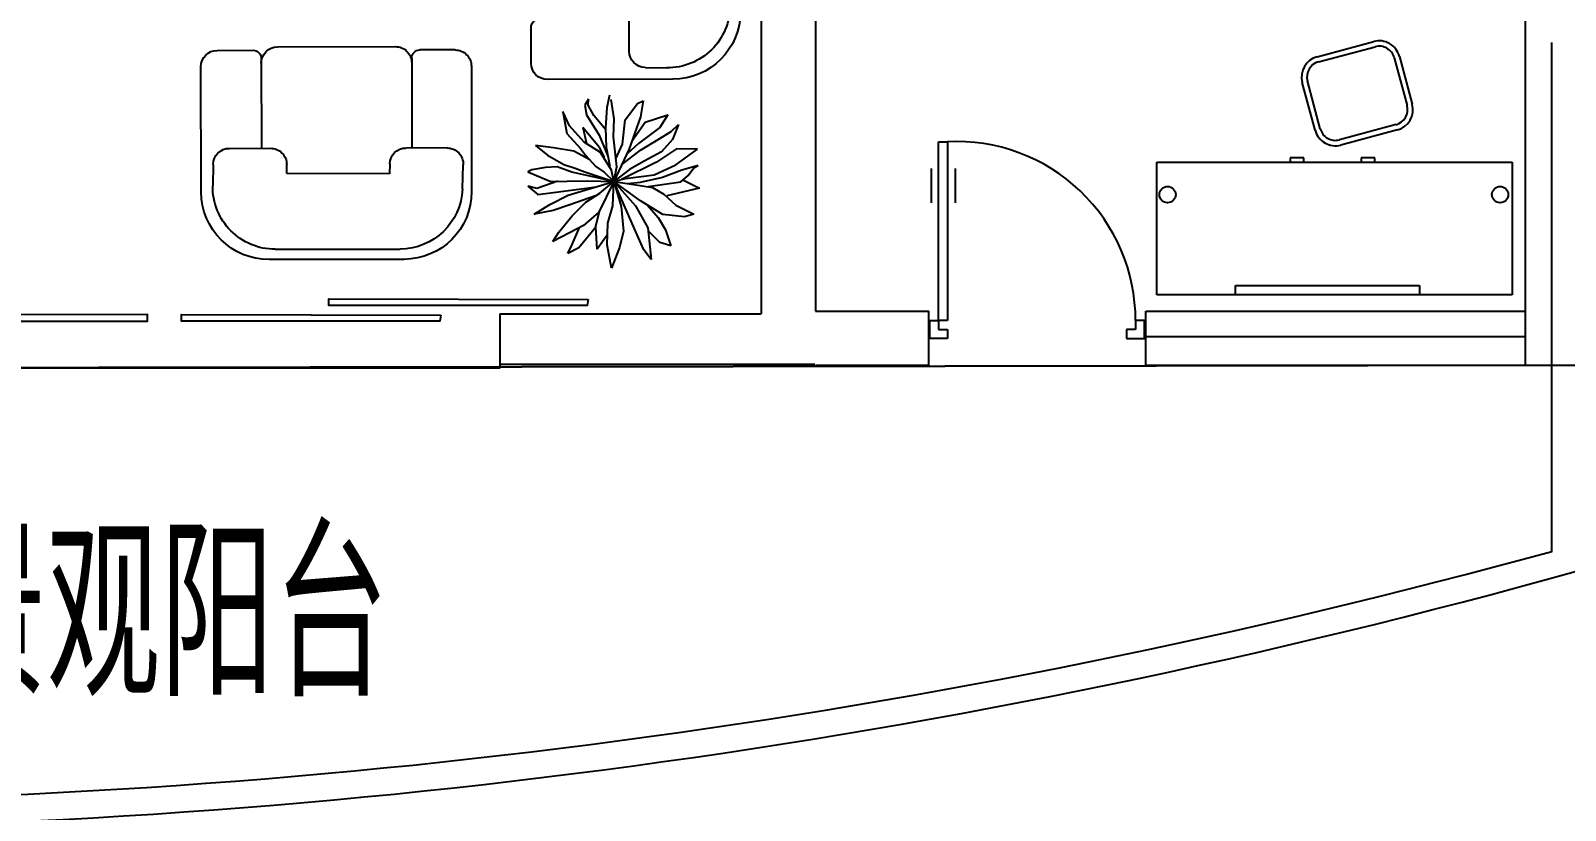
# Model space of a CAD drawing. Header units: millimetres. Extents: x 1143 to 39838, y 578 to 35727.
# Drawn here: x 21384 to 27039, y 4608 to 7483 of the extents above; entities that cross this region are included whole.
import ezdxf

# ---------------------------------------------------------------- set-up
doc = ezdxf.new("R2010")
doc.units = ezdxf.units.MM
for name, color, linetype in [('3', 7, 'Continuous'), ('JJ', 8, 'Continuous'), ('PUB_WINDW', 7, 'Continuous'), ('T', 7, 'Continuous'), ('WALL', 255, 'Continuous'), ('WINDOW', 2, 'Continuous')]:
    doc.layers.add(name, color=color, linetype=linetype)
doc.styles.add('DIM_FONT', font='SIMPLEX', dxfattribs={"width": 0.8})
doc.styles.add('HZ', font='txt', dxfattribs={"width": 0.7, "height": 5, "bigfont": 'hztxt'})
doc.styles.get("Standard").update_dxf_attribs({"font": 'arial.ttf'})

# ---------------------------------------------------------------- blocks, each defined once
blk = doc.blocks.new('M_A14NPV')
for points in [[(0.6323, 0.2261), (0.6292, 0.2078), (-0.1643, 0.2078), (-0.1643, 0.2286)], [(0.1799, 0.1784), (0.1767, 0.1601), (-0.6168, 0.1601), (-0.6167, 0.1808)]]:
    blk.add_lwpolyline(points, close=True)
blk = doc.blocks.new('SSS')
at = {"layer": 'JJ', "linetype": 'Continuous'}
for p, q in [((207.9, 525.9), (-254, 525.9)), ((-314, 465.9), (-314, 333.7)), ((106.3, 481.9), (185.9, 483.3)), ((47.3, 421.9), (47.3, 270.6)), ((-284, 303.7), (47.6, 303.7)), ((-326.7, 243.7), (-326.7, -190.7)), ((419.8, 253.3), (419.8, -206.6)), ((457.9, -220.7), (457.9, 275.9)), ((140.7, 210.6), (107.3, 210.6)), ((142.8, -168.1), (140.7, 210.6)), ((106, -168.9), (142.8, -168.1)), ((-314, -410.7), (-314, -280.7)), ((-284, -250.7), (45.5, -250.7)), ((47.3, -380.4), (47.3, -228.9)), ((198.5, -436.5), (109.6, -439.8)), ((-254, -470.7), (207.9, -470.7))]:
    blk.add_line(p, q, dxfattribs=at)
for centre, radius, start, end in [((-254, 465.9), 60, 90, 180), ((207.9, 275.9), 250, 360, 90), ((107.3, 421.9), 60, 90.9883, 180), ((189.8, 253.3), 230, 360, 90.9883), ((-266.7, 243.7), 60, 90, 180), ((-284, 333.7), 30, 180, 270), ((107.3, 270.6), 60, 180, 270), ((107.3, -228.9), 60, 91.246, 180), ((-266.7, -190.7), 60, 180, 270), ((189.8, -206.6), 230, 272.1622, 360), ((207.9, -220.7), 250, 270, 360), ((-284, -280.7), 30, 90, 180), ((107.3, -379.9), 60, 180.5023, 272.1622), ((-254, -410.7), 60, 180, 270)]:
    blk.add_arc(centre, radius, start, end, dxfattribs=at)
blk = doc.blocks.new('M_F3')
for p, q in [((-137.5, 462.8), (-172.5, 477.4)), ((-172.5, 477.4), (-155, 383.6)), ((-65.4, 366.9), (-137.5, 462.8)), ((-1.2, 371), (16.4, 485.8)), ((26.1, 510.9), (41.7, 437.8)), ((117.6, 391.9), (150.7, 452.4)), ((150.7, 452.4), (148.8, 487.9)), ((148.8, 487.9), (172.1, 452.4)), ((172.1, 452.4), (160.5, 396.1)), ((-184.2, 352.3), (-316.6, 396.1)), ((-316.6, 396.1), (-269.9, 321)), ((-155, 383.6), (-88.8, 195.8)), ((-49.8, 222.9), (-65.4, 366.9)), ((2.7, 266.8), (-1.2, 371)), ((41.7, 437.8), (49.5, 318.9)), ((49.1, 308.6), (117.6, 391.9)), ((160.5, 396.1), (86.5, 275.1)), ((261.7, 331.4), (300.7, 414.9)), ((300.7, 414.9), (277.3, 285.5)), ((-378.9, 337.7), (-343.8, 250)), ((-336.1, 298), (-378.9, 337.7)), ((-260.1, 250), (-336.1, 298)), ((-269.9, 321), (-143.3, 227.1)), ((-104.9, 241.5), (-184.2, 352.3)), ((86.5, 275.1), (35.1, 152.8)), ((49.5, 318.9), (45.6, 206.2)), ((87.1, 205.3), (183.8, 321)), ((183.8, 321), (160.5, 227.1)), ((176, 235.4), (261.7, 331.4)), ((277.3, 285.5), (197.4, 197.9)), ((-489.9, 193.7), (-367.2, 195.8)), ((-363.3, 101.9), (-489.9, 193.7)), ((-367.2, 195.8), (-250.4, 116.5)), ((-343.8, 250), (-279.6, 177)), ((-156.9, 187.5), (-260.1, 250)), ((-45.1, 101.6), (-156.9, 187.5)), ((-143.3, 227.1), (-77.1, 166.6)), ((-88.8, 195.8), (0.6, 2.9)), ((-11.5, 137.3), (-49.8, 222.9)), ((-16.7, 89.4), (2.7, 266.8)), ((45.6, 206.2), (24.4, 94)), ((87.1, 205.3), (57.6, 144)), ((79.7, 173.4), (176, 235.4)), ((141.1, 130.4), (236.4, 181.2)), ((197.4, 197.9), (166.3, 158.3)), ((236.4, 181.2), (355.2, 202.1)), ((355.2, 202.1), (460.3, 214.6)), ((460.3, 214.6), (390.2, 158.3)), ((-468.5, 83.1), (-493.8, 97.7)), ((-493.8, 97.7), (-398.3, 70.6)), ((-236.8, 43.5), (-363.3, 101.9)), ((-279.6, 177), (-178.3, 122.8)), ((-250.4, 116.5), (-45.1, 14.8)), ((-178.3, 122.8), (-90.7, 74.8)), ((14.4, 70.6), (79.7, 173.4)), ((106, 91.5), (57.3, 58.1)), ((166.3, 158.3), (106, 91.5)), ((294.8, 104), (228.6, 81.1)), ((390.2, 158.3), (294.8, 104)), ((-405.4, 13.1), (-503.5, -35.8)), ((-435.4, 39.3), (-468.5, 83.1)), ((-392.5, 1.8), (-435.4, 39.3)), ((-398.3, 70.6), (-285.4, 26.8)), ((-201.7, -25.3), (-392.5, 1.8)), ((-285.4, 26.8), (-153, -2.4)), ((-67.3, 20.5), (-236.8, 43.5)), ((-156.9, -110.9), (0.6, 2.9)), ((0.6, 2.9), (-125.7, -140.1)), ((-119.9, -275.7), (0.6, 2.9)), ((0.6, 2.9), (-116, -14.9)), ((-90.7, 74.8), (0.6, 2.9)), ((0.6, 2.9), (-67.3, 20.5)), ((0.6, 2.9), (-42, -144.3)), ((0.6, 2.9), (-16.7, 89.4)), ((0.6, 2.9), (14.4, 70.6)), ((170.2, 60.2), (0.6, 2.9)), ((57.3, 58.1), (0.6, 2.9)), ((0.6, 2.9), (248.1, 58.1)), ((154.6, 8), (0.6, 2.9)), ((0.6, 2.9), (88.4, -177.6)), ((82.6, -65), (0.6, 2.9)), ((269.5, -77.5), (0.6, 2.9)), ((6.6, -140.1), (0.6, 2.9)), ((275.3, 5.9), (154.6, 8)), ((228.6, 81.1), (170.2, 60.2)), ((248.1, 58.1), (333.7, 89.4)), ((370.7, 3.9), (275.3, 5.9)), ((329.9, 4.8), (452.5, -37.9)), ((333.7, 89.4), (401.9, 85.2)), ((454.5, 39.3), (370.7, 3.9)), ((401.9, 85.2), (481.8, 72.7)), ((507, 60.2), (454.5, 39.3)), ((481.8, 72.7), (507, 60.2)), ((-503.5, -35.8), (-310.8, -81.7)), ((-293.2, -71.2), (-363.3, -135.9)), ((-227, -31.6), (-293.2, -71.2)), ((-116, -14.9), (-227, -31.6)), ((-153, -2.4), (-82.4, -10.3)), ((164.4, -117.1), (82.6, -65)), ((341.6, -58.7), (102.9, -27.7)), ((108.7, -81.6), (259.8, -133.8)), ((376.6, -131.7), (269.5, -77.5)), ((446.7, -73.3), (341.6, -58.7)), ((507, -23.3), (446.7, -73.3)), ((452.5, -37.9), (507, -23.3)), ((-363.3, -135.9), (-468.5, -188.1)), ((-287.4, -190.1), (-156.9, -110.9)), ((-195, -134), (-260.1, -208.9)), ((-125.7, -140.1), (-199.8, -269.4)), ((-42, -144.3), (-55.7, -288.2)), ((35.8, -242.3), (6.6, -140.1)), ((107.9, -265.3), (84.5, -173.5)), ((88.4, -177.6), (179.9, -254.8)), ((246.2, -198.5), (164.4, -117.1)), ((259.8, -133.8), (357.1, -167.2)), ((357.1, -167.2), (468.1, -188.1)), ((468.1, -188.1), (376.6, -131.7)), ((-468.5, -188.1), (-413.9, -204.7)), ((-413.9, -204.7), (-287.4, -190.1)), ((-260.1, -208.9), (-302.9, -279.9)), ((-199.8, -269.4), (-219.2, -455.1)), ((39.7, -369.5), (35.8, -242.3)), ((98.1, -394.6), (106, -265.3)), ((106, -265.3), (207.2, -386.3)), ((179.9, -254.8), (261.7, -298.6)), ((246.2, -367.5), (203.3, -267.3)), ((324, -294.5), (246.2, -198.5)), ((-302.9, -279.9), (-334.1, -373.8)), ((-334.1, -373.8), (-269.9, -354.9)), ((-269.9, -354.9), (-203.6, -288.2)), ((-176.4, -398.8), (-119.9, -275.7)), ((-55.7, -288.2), (-32.3, -384.1)), ((39.7, -311.1), (98.1, -394.6)), ((261.7, -298.6), (359.1, -348.7)), ((359.1, -348.7), (324, -294.5)), ((-219.2, -455.1), (-176.4, -398.8)), ((-32.3, -384.1), (14.4, -505.1)), ((14.4, -505.1), (39.7, -369.5)), ((207.2, -386.3), (271.4, -419.6)), ((271.4, -419.6), (246.2, -367.5))]:
    blk.add_line(p, q)
at = {"width": 0.8, "flags": 9}
for tag, p in [('XSIZE', (-1.9, 0)), ('YSIZE', (0, 0))]:
    blk.add_attdef(tag, p, '', height=0.2, dxfattribs=at)
blk = doc.blocks.new('M_A23MCU')
for p, q in [((-0.4541, 0.0807), (-0.4541, 0.9053)), ((-0.4541, 0.9053), (-0.4129, 0.9053)), ((-0.4129, 0.9053), (-0.4129, 0.0807)), ((-0.489, 0.7822), (-0.489, 0.6235)), ((-0.378, 0.7822), (-0.378, 0.6235)), ((-0.4953, -0.0018), (-0.4953, 0.0807)), ((-0.4953, 0.0807), (-0.4541, 0.0807)), ((-0.4129, 0.0807), (-0.4541, 0.0807)), ((-0.4541, 0.0807), (-0.4541, 0.0395)), ((0.4529, 0.0807), (0.4529, 0.0395)), ((0.4941, 0.0807), (0.4529, 0.0807)), ((0.4941, -0.0018), (0.4941, 0.0807)), ((-0.4541, 0.0395), (-0.4129, 0.0395)), ((-0.4129, 0.0395), (-0.4129, -0.0018)), ((0.4117, 0.0395), (0.4117, -0.0018)), ((0.4529, 0.0395), (0.4117, 0.0395)), ((-0.4129, -0.0018), (-0.4953, -0.0018)), ((-0.4953, -0.0018), (-0.4953, -0.0018)), ((0.4117, -0.0018), (0.4941, -0.0018)), ((0.4941, -0.0018), (0.4941, -0.0018))]:
    blk.add_line(p, q)
blk.add_arc((-0.3716, 0.0817), 0.8246, 359.92833, 92.86603)
blk = doc.blocks.new('A$C443B1232')
at = {"layer": 'JJ'}
for p, q in [((590.4, 878.6), (799, 934.5)), ((595.5, 859.4), (804.1, 915.3)), ((874.7, 874.6), (921.9, 698.4)), ((893.8, 879.7), (941, 703.5)), ((582.8, 607.6), (535.6, 783.7)), ((602, 612.7), (554.8, 788.9)), ((881.2, 627.9), (672.5, 572)), ((886.3, 608.7), (677.6, 552.8)), ((0, 0), (0, 490)), ((0, 490), (1308.7, 490)), ((274.8, 490), (1052.5, 490)), ((491.6, 505), (491.6, 490)), ((541.6, 505), (491.6, 505)), ((491.6, 490), (541.6, 490)), ((541.6, 490), (541.6, 505)), ((752.7, 505), (752.7, 490)), ((802.7, 505), (752.7, 505)), ((752.7, 490), (802.7, 490)), ((802.7, 490), (802.7, 505)), ((1308.7, 490), (1308.7, 0)), ((289.9, 35.1), (967.3, 35.1)), ((289.9, 0), (289.9, 35.1)), ((967.3, 35.1), (967.3, 0)), ((1308.7, 0), (0, 0)), ((967.3, 0), (289.9, 0))]:
    blk.add_line(p, q, dxfattribs=at)
for centre in [(39.1, 370), (1264.7, 370)]:
    blk.add_circle(centre, 30, dxfattribs=at)
for centre, radius, start, end in [((819, 859.7), 77.4, 15, 105), ((819, 859.7), 57.6, 15, 105), ((610.4, 803.8), 77.4, 105, 195), ((610.4, 803.8), 57.6, 105, 195), ((866.2, 683.5), 57.6, 285, 15), ((866.2, 683.5), 77.4, 285, 15), ((657.6, 627.6), 77.4, 195, 285), ((657.6, 627.6), 57.6, 195, 285)]:
    blk.add_arc(centre, radius, start, end, dxfattribs=at)
blk = doc.blocks.new('1T4F81聚福元')
at = {"layer": '3'}
blk.add_line((-2076, -23200), (-4466, -23200), dxfattribs=at)
for points in [[(-5132, -24900, 0.069132), (1900.1, -23946.6), (1900.1, -22000)], [(-5131.6, -24800, 0.068006), (1800.1, -23875.9), (1800.1, -22000)]]:
    blk.add_lwpolyline(points, format="xyb", dxfattribs=at)
at = {"layer": 'WALL'}
for p, q in [((-1113, -18389.6), (-1113, -23000)), ((-913, -18589.6), (-913, -22989.6)), ((1703, -23189.6), (1703, -18589.6)), ((-2076, -23000), (-1113, -23000)), ((-2076, -23000), (-2076, -23200)), ((-913, -22989.6), (-496, -22989.6)), ((-496, -23189.6), (-496, -22989.6)), ((-2076, -23185.9), (-916, -23185.9)), ((-913, -23189.6), (-496, -23189.6)), ((1703, -23189.6), (1900.1, -23189.6))]:
    blk.add_line(p, q, dxfattribs=at)
at = {"layer": 'WINDOW'}
for p, q in [((304, -22989.6), (1703, -22989.6)), ((304, -22989.6), (1703, -22989.6)), ((304, -23189.6), (304, -22989.6)), ((304, -23189.6), (304, -22989.6)), ((1703, -23085.4), (304, -23085.4)), ((304, -23189.6), (1703, -23189.6)), ((304, -23189.6), (1703, -23189.6))]:
    blk.add_line(p, q, dxfattribs=at)
blk.add_lwpolyline([(-11400, -23200), (-6516, -23200), (-6516, -25000), (-6316, -25000), (-6316, -18500), (-5316, -18500.5), (-5316, -25000), (-5116, -25000), (-5116, -23200), (1901.8, -23189.6), (1901.8, -23189.6), (1900.1, -22000), (4700.1, -22000), (4700.1, -22400), (6110.1, -22400)], dxfattribs=at)
blk.add_lwpolyline([(-3716, -11600), (1326, -11600), (1326, -11700), (-474, -11700), (-474, -12996.3), (4600.1, -12996.3), (4600.1, -16000), (5710.1, -16000), (5710.1, -21900), (5710.1, -22000), (1900.1, -22000), (1901.8, -23189.6), (-5116, -23200), (-5116, -25000), (-5316, -25000), (-5316, -18366.7), (-3716, -18366.7)], close=True, dxfattribs=at)
at = {"layer": 'JJ', "linetype": 'Continuous', "xscale": -1}
for p, rotation in [((-1648.1, -21609.6), 180.1081930561793), ((-2651.5, -22341.7), 90.10819305617926)]:
    blk.add_blockref('SSS', p, dxfattribs=dict(at, rotation=rotation))
at = {"layer": 'JJ'}
blk.add_blockref('A$C443B1232', (345.1, -22930.4), dxfattribs=at)
at = {"layer": 'JJ', "linetype": 'Continuous', "xscale": -0.6271999999999999, "yscale": 0.6271999999999999, "zscale": 0.6271999999999999, "rotation": 7.186251593793713e-11}
blk.add_blockref('M_F3', (-1655.9, -22514.3), dxfattribs=at)
at = {"layer": 'WINDOW', "xscale": -800, "yscale": -800, "zscale": 800, "rotation": 180}
blk.add_blockref('M_A23MCU', (-96, -23089.6), dxfattribs=at)
at = {"layer": 'WINDOW', "yscale": 1200, "zscale": 1200}
for p, xscale in [((-4114.9, -23219), -1200), ((-2510.1, -23219), 1200)]:
    blk.add_blockref('M_A14NPV', p, dxfattribs=dict(at, xscale=xscale))
at = {"style": 'DIM_FONT', "oblique": -180, "text_generation_flag": 4, "width": 0.8, "flags": 9}
for tag, p, rotation in [('XSIZE', (1326.3, -15051.1), 135), ('YSIZE', (1326.3, -15051.1), 135), ('XSIZE', (3900.1, -18100), 45), ('YSIZE', (3900.1, -18100), 45)]:
    blk.add_attdef(tag, p, '', height=0.5, rotation=rotation, dxfattribs=at)
at = {"layer": 'JJ', "oblique": -180, "text_generation_flag": 4, "width": 0.8, "flags": 9}
for p in [(1764.7, -14093.6), (2339, -19893.8)]:
    blk.add_attdef('XSIZE', p, '', height=0.441, dxfattribs=at)
blk.add_attdef('XSIZE', (-13521.8, -18540), '', height=0.441, rotation=90, dxfattribs=at)
at = {"layer": 'T', "style": 'HZ', "width": 0.7}
blk.add_text('景观阳台', height=600, dxfattribs=at).set_placement((-4168, -24410.6))

msp = doc.modelspace()

# ---------------------------------------------------------------- block references
at = {"layer": 'PUB_WINDW'}
msp.add_blockref('1T4F81聚福元', (25189.3, 29439.1), dxfattribs=at)

doc.saveas('drawing.dxf')
